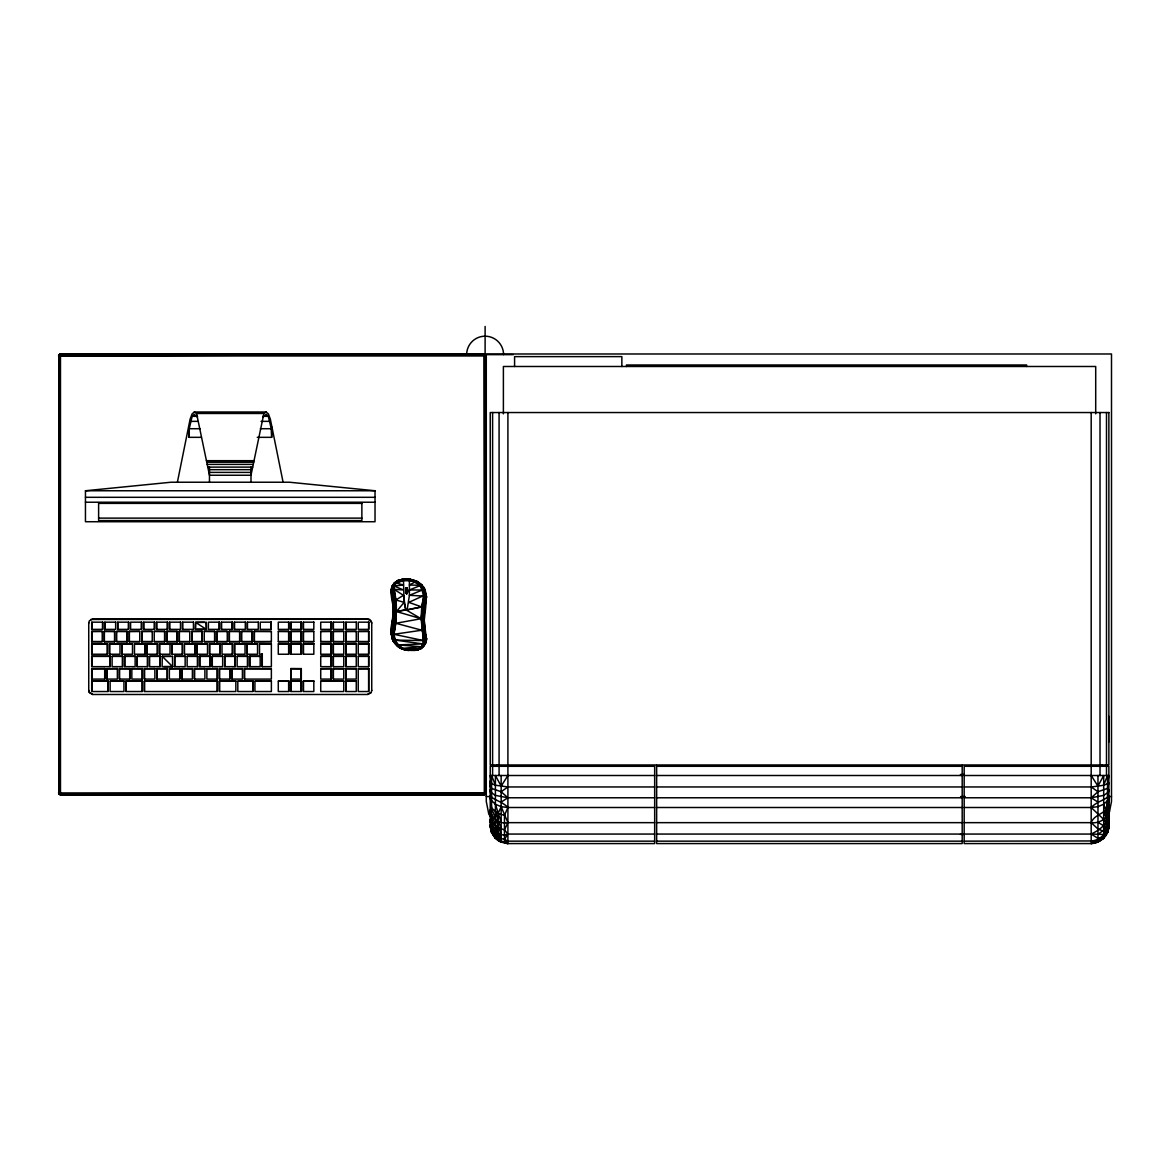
<?xml version="1.0" encoding="UTF-8"?>
<svg xmlns="http://www.w3.org/2000/svg" width="1170" height="1170" viewBox="0 0 1170 1170"><rect width="100%" height="100%" fill="white"/><g stroke="black" fill="none" stroke-linecap="round" stroke-linejoin="round"><path stroke-width="1.5" d="M485.287 794.649L486.018 354.963L484.307 353.983L60.474 353.983L58.763 354.963L58.763 793.933L60.474 794.913L484.307 794.913L486.281 792.938L484.307 793.933L60.474 794.649L58.997 793.801L58.763 355.958L60.474 354.247L484.307 354.247L485.784 355.095L486.018 792.938L484.307 794.649L60.474 794.649L59.494 792.938L59.494 354.247M495.407 838.305L495.407 775.505L501.155 786.138L501.155 842.137L507.912 843.57L654.673 843.57L654.673 766.292L490.23 766.292L490.23 825.245C490.493 832.323 494.398 839.402 501.155 842.137C495.773 837.852 490.464 832.616 490.23 825.245C492.672 831.3 494.427 839.417 501.155 841.961L495.407 838.305L491.575 831.548M1097.972 775.505L1097.972 842.122L1091.186 843.57L964.168 843.57L964.168 766.292L1108.868 766.292L1108.868 825.245C1109.306 835 1100.692 843.175 1091.186 843.57L1091.186 766.292M1099.873 839.577L1097.972 841.961L1103.69 838.29L1103.705 775.505L1097.957 786.138L1091.186 786.957L964.168 786.957M1091.186 843.57L1103.69 838.29L1107.522 832.572L1107.522 775.505L1103.69 785.202L1097.957 786.138L1091.186 775.505M402.889 579.428L409.997 579.325L416.695 581.168L421.96 585.146L425.485 593.907C418.48 608.327 423.54 624.487 426.348 639.346L424.066 618.403L425.324 590.572L420.44 585.483L424.11 593.76L421.726 606.908L421.112 618.711L425.88 637.957L420.922 647.536L417.705 649.394L407.891 649.862L403.358 648.867L395.767 642.432L393.997 634.272L395.855 623.274L395.665 617.848L391.043 591.172C391.043 581.636 401.734 577.614 409.939 579.545L420.44 585.483C427.62 602.111 420.761 621.285 426.582 638.557C426.187 652.216 406.926 652.992 398.648 645.928C390.59 638.674 395.343 626.901 393.822 617.599C395.635 606.338 386.934 593.556 394.027 583.684L402.889 580.188L402.889 579.325L398.063 580.364L394.275 583.055L391.263 590.47C397.975 606.499 388.381 624.721 395.182 640.092L423.613 640.59L426.348 639.346C418.992 621.519 432.154 601.278 421.96 585.146C415.599 578.653 403.957 577.117 396.177 581.636L392.871 589.519L393.266 618.871L391.043 632.634L393.164 641.058L400.491 648.341L407.218 650.33L414.736 650.403L420.586 648.853L423.818 646.147L426.348 639.346C422.311 625.584 423.979 610.959 426.582 597.095C425.719 593.877 425.295 584.898 420.44 585.483L409.398 589.972L406.443 593.702L405.785 587.954L407.072 587.94L406.882 594.009M172.648 666.564L162.118 666.695L162.279 656.253M1108.868 741.941L1108.868 716.376M195.551 624.019L195.419 629.401L206.417 629.27M395.358 583.801L396.513 583.084L403.474 585.015L392.506 586.141C396.542 595.954 397.01 607.362 395.665 617.848L393.822 617.599C387.387 630.82 392.374 649.028 408.813 649.716L408.813 650.403C401.632 650.154 394.992 645.752 392.228 639.054C398.239 621.007 395.197 602.287 394.027 583.684L398.853 580.188L409.939 579.545L417.544 582.06L421.96 585.146M964.168 841.157L1097.972 840.952C1115.727 833.172 1106.323 811.234 1108.868 796.375C1103.281 800.616 1096.144 802.137 1091.186 807.505L964.168 807.505M1091.186 841.157C1109.233 838.554 1110.505 820.199 1108.619 805.955M1108.59 802.869L1108.868 796.2M964.168 834.064L1091.186 834.064C1105.986 826.985 1112.86 817.289 1107.522 800.631L1108.868 796.375M400.491 648.341C382.297 635.032 399.833 609.248 391.043 591.172L392.623 585.249L396.966 580.92L402.889 579.325M201.415 437.331L188.809 437.331L189.218 428.717L192.158 416.315L194.249 414.312L197.306 417.003M424.798 629.021L424.651 631.493L422.779 632.283C423.291 637.679 424.754 644.509 420.586 648.853L416.096 650.33L421.419 648.326L425.207 644.085C426.991 628.48 420.03 612.056 425.704 596.159L409.398 595.325L407.145 609.731L396.498 611.559L404.089 602.375L403.474 580.51L401.032 580.408C409.222 578.872 420.264 580.671 424.052 589.3L409.398 595.325L409.398 580.51C419.138 580.335 424.257 591.347 425.5 599.537C421.478 613.782 423.92 628.436 425.836 642.681L420.586 648.853M1108.531 815.241L1108.531 810.181M405.551 592.239L406.443 593.702L407.204 593.307L407.175 588.656M1108.531 829.252L1108.868 825.245L1107.522 825.684L1103.69 819.395L1091.186 807.505L1097.957 806.656L1103.69 804.243L1107.522 800.631L1105.899 810.123L1105.899 835.614L1103.69 837.179L1097.972 838.363L1091.186 834.064L1105.899 834.546L1107.522 832.572L1108.868 825.216L1108.531 826.093M425.69 639.946L425.88 637.957M1108.531 823.256L1108.531 819.629M964.168 822.656L1091.186 822.656L1097.972 829.004L1105.899 832.162L1107.522 831.534L1108.868 825.245M426.582 638.557L425.836 642.681L423.979 645.153L417.705 649.394L414.736 650.081L421.697 647.727L423.979 645.153L421.112 618.711L423.657 598.747L425.105 599.289M393.822 617.599L391.263 633.219L392.228 639.054M1097.972 834.371L1105.899 828.462L1108.868 820.185M405.668 593.307L405.785 587.954L407.175 588.949M1107.522 832.382L1108.282 827.629M1103.69 785.202L1107.522 783.827L1108.868 775.505L964.168 775.505M1108.531 805.706C1105.606 814.13 1094.403 813.998 1091.186 822.656C1098.966 823.724 1108.092 818.693 1108.868 810.342M177.445 481.967L190.125 419.138L192.055 413.975L194.308 412.001L266.175 412.001L268.427 413.975L270.343 419.138L283.038 481.967M422.853 589.387L426.348 596.583L424.681 607.493L423.408 611.851L421.96 611.72L423.613 640.59L392.871 634.067L391.906 633.701L392.067 630.454L391.043 632.707L393.164 641.058L399.014 647.463L407.218 650.33M1107.522 796.887L1108.868 790.028L1107.522 788.404L1108.868 782.979L1107.522 783.827M1108.999 814.101L1111.5 801.494L1111.5 353.983L486.281 353.983L486.281 801.494L488.782 814.101L490.566 816.762M266.175 412.001L263.893 413.478L250.994 475.239L209.474 475.239L196.575 413.478L194.308 412.001M407.072 587.94L405.551 588.89L405.785 587.954M88.744 623.157L89.271 620.904L92.693 618.945L367.789 618.945L369.764 619.471L371.738 622.864L371.738 690.549M88.744 622.864L88.744 690.549L89.271 692.508L92.693 694.483L367.789 694.483L371.212 692.508L371.738 690.271M425.5 599.537L425.704 596.159M391.043 591.172L393.997 589.314L403.474 589.972L394.1 585.995L397.156 581.973M507.912 766.292L507.912 843.57L504.46 843.131L504.46 815.329L507.912 807.505L654.673 807.505M392.857 600.985L393.544 611.676L391.043 632.634L392.213 637.928L395.767 642.432L394.334 642.476L397.581 646.162L398.648 645.928L398.166 644.904L422.926 643.909L395.182 640.092L398.166 644.904L421.185 646.732L402.758 648.341L418.45 648.838L405.639 649.35L416.681 649.482L414.736 650.403L418.07 649.701L420.922 647.536L426.567 638.674M654.673 834.064L507.912 834.064L504.46 829.866L507.912 822.656L501.155 806.656L495.422 804.243L491.575 800.631L490.23 796.375C495.831 800.631 502.954 802.123 507.912 807.505L501.155 806.656L498.098 813.501L498.098 840.499M1108.868 790.028L1107.522 792.792L1103.69 795.366L1091.186 797.779L964.168 797.779M412.206 579.925L421.375 585.219M60.474 353.983L59.494 355.958L58.763 354.963M58.763 793.933L59.494 792.938M59.494 794.649L60.474 792.938L60.474 355.958L59.626 354.466M485.287 354.247L60.474 355.958M507.912 843.57L501.155 840.952C494.588 832.177 490.947 821.238 490.23 810.342L491.575 808.017L491.575 775.505L495.422 785.216L507.912 786.957L654.673 786.957M507.912 775.505L501.155 786.138L501.14 775.505M498.098 840.323L491.575 832.587L490.23 825.216C491.868 832.104 497.323 838.115 504.46 839.329L507.912 834.064L504.46 835.292C497.001 834.093 490.917 827.716 490.23 820.185L498.098 827.629L504.46 829.866M263.162 417.003L266.219 414.312L268.325 416.315L271.264 428.717L271.674 437.331L257.254 437.331M491.575 796.887L490.23 790.028L491.575 788.419L490.23 782.979L495.422 785.216M392.506 586.141L391.891 586.77L394.275 583.055L398.063 580.364M367.789 694.19L371.212 692.508M1108.531 828.272L1107.522 829.252L1105.899 828.462L1103.69 825.757L1097.972 822.364M407.072 592.166L409.398 589.972L422.502 590.002M1107.522 788.404L1097.957 791.739L1091.186 797.779L1097.957 802.079M491.575 788.419L501.155 791.739L507.912 786.957M1097.972 841.961L1103.69 838.115M392.754 596.934L394.612 596.144L392.871 589.519L391.657 588.978C395.752 602.769 397.156 617.058 393.924 631.317L392.447 630.732M501.155 802.079L507.912 797.779L654.673 797.779M425.587 640.897L423.993 639.069L425.485 638.337L421.829 630.221L395.855 623.274L421.112 618.711L405.727 609.731L403.474 595.325L395.811 599.976L395.533 603.895L393.69 604.32M423.613 595.632L408.783 602.375L421.726 606.908L406.443 610.126M423.847 624.502L421.99 624.955L421.829 630.221L393.997 634.272M416.695 581.168L417.544 582.06L416.637 582.645L419.694 585.292L409.398 585.015L415.277 581.841L409.398 580.51L403.474 580.51L396.513 583.084L402.889 579.72M391.657 588.978L393.442 588.481M371.738 623.157L371.212 621.182L367.789 619.222L90.719 619.471M504.46 841.947L507.912 841.157L654.673 841.157M408.813 650.081L402.802 649.233L397.581 646.162L402.802 649.233L408.813 650.403M407.145 609.731L421.726 606.908M414.736 650.315L417.705 649.394M403.474 580.51L399.336 580.993L398.853 580.188M85.454 490.756L171.01 482.23L289.473 482.23L375.029 490.756L375.029 521.732L85.454 521.732L85.454 490.756L375.029 490.756M486.018 793.933L58.997 793.801M204.472 622.25L195.58 622.367L195.419 629.27M172.487 656.253L172.648 666.695L162.279 656.399L170.791 656.282M484.307 354.247L59.977 355.095L484.307 354.963L485.287 355.958L486.018 792.938M59.977 793.801L484.307 792.938L485.784 793.801M456.9 354.642L513.323 354.642M58.5 355.958L486.281 355.958L486.018 354.963M196.575 413.478L263.893 413.478M192.158 416.315L197.598 416.315M262.884 416.315L268.325 416.315M190.388 421.361L197.628 421.361M261.027 421.361L270.094 421.361M189.218 428.717L200.158 428.717M260.325 428.717L271.264 428.717M206.432 460.688L254.036 460.688M206.754 462.209L253.714 462.209M207.207 464.388L253.261 464.388M207.777 467.122L252.691 467.122M209.474 469.667L250.994 469.667M209.474 472.402L250.994 472.402M85.454 497.308L375.029 497.308M85.454 502.222L375.029 502.222M98.616 503.378L361.866 503.378M98.616 518.12L361.866 518.12M402.889 580.188L409.88 580.188L409.997 579.325L418.363 582.104L424.374 588.554L426.582 597.095M206.242 622.367L195.58 622.367L206.417 629.401L206.242 622.367L206.373 627.544M91.874 631.537L102.068 631.537M104.379 631.537L114.572 631.537M116.883 631.537L127.077 631.537M129.387 631.537L139.581 631.537M141.877 631.537L152.085 631.537M154.381 631.537L164.59 631.537M166.886 631.537L177.094 631.537M179.39 631.537L189.598 631.537M191.895 631.537L202.103 631.537M204.399 631.537L214.607 631.537M216.903 631.537L227.112 631.537M229.408 631.537L239.616 631.537M241.912 631.537L252.12 631.537M254.416 631.537L271.206 631.537M278.445 631.537L288.639 631.537M290.95 631.537L301.143 631.537M303.454 631.537L313.648 631.537M320.887 631.537L331.095 631.537M333.392 631.537L343.6 631.537M345.896 631.537L356.104 631.537M358.4 631.537L368.608 631.537M91.874 641.526L102.068 641.526M104.379 641.526L114.572 641.526M116.883 641.526L127.077 641.526M129.387 641.526L139.581 641.526M141.877 641.526L152.085 641.526M154.381 641.526L164.59 641.526M166.886 641.526L177.094 641.526M179.39 641.526L189.598 641.526M191.895 641.526L202.103 641.526M204.399 641.526L214.607 641.526M216.903 641.526L227.112 641.526M229.408 641.526L239.616 641.526M241.912 641.526L252.12 641.526M254.416 641.526L271.206 641.526M278.445 641.526L288.639 641.526M290.95 641.526L301.143 641.526M303.454 641.526L313.648 641.526M320.887 641.526L331.095 641.526M333.392 641.526L343.6 641.526M345.896 641.526L356.104 641.526M358.4 641.526L368.608 641.526M91.699 641.701L102.229 641.803L102.229 631.23L91.699 631.332L91.699 641.803M114.733 641.701L104.203 641.803L104.203 631.23L114.733 631.332L114.733 641.803M127.237 641.701L116.707 641.803L116.707 631.23L127.237 631.332L127.237 641.803M129.212 641.701L139.742 641.803L139.742 631.23L129.212 631.332L129.212 641.803M141.716 641.701L152.246 641.803L152.246 631.23L141.716 631.332L141.716 641.803M164.751 641.701L154.221 641.803L154.221 631.23L164.751 631.332L164.751 641.803M177.255 641.701L166.725 641.803L166.725 631.23L177.255 631.332L177.255 641.803M189.759 641.701L179.229 641.803L179.229 631.23L189.759 631.332L189.759 641.803M214.768 641.701L204.238 641.803L204.238 631.23L214.768 631.332L214.768 641.803M216.742 641.701L227.273 641.803L227.273 631.23L216.742 631.332L216.742 641.803M239.777 641.701L229.247 641.803L229.247 631.23L239.777 631.332L239.777 641.803M252.281 641.701L241.751 641.803L241.751 631.23L252.281 631.332L252.281 641.803M271.367 641.701L254.256 641.803L254.256 631.23L271.367 631.332L271.367 641.803M288.814 641.701L278.284 641.803L278.284 631.23L288.814 631.332L288.814 641.803M290.789 641.701L301.319 641.803L301.319 631.23L290.789 631.332L290.789 641.803M303.293 641.701L313.823 641.803L313.823 631.23L303.293 631.332L303.293 641.803M320.726 641.701L331.256 641.803L331.256 631.23L320.726 631.332L320.726 641.803M333.231 641.701L343.761 641.803L343.761 631.23L333.231 631.332L333.231 641.803M345.735 641.701L356.265 641.803L356.265 631.23L345.735 631.332L345.735 641.803M358.239 641.701L368.769 641.803L368.769 631.23L358.239 631.332L358.239 641.803M91.874 643.968L107.333 643.968M109.644 643.968L119.837 643.968M122.148 643.968L132.342 643.968M134.638 643.968L144.846 643.968M147.142 643.968L157.35 643.968M159.646 643.968L169.855 643.968M172.151 643.968L182.359 643.968M184.655 643.968L194.863 643.968M197.16 643.968L207.368 643.968M209.664 643.968L219.872 643.968M222.168 643.968L232.377 643.968M234.673 643.968L244.881 643.968M247.177 643.968L257.385 643.968M259.652 643.924L271.235 643.924M278.445 643.968L288.639 643.968M290.95 643.968L301.143 643.968M303.454 643.968L313.648 643.968M320.887 643.968L331.095 643.968M333.392 643.968L343.6 643.968M345.896 643.968L356.104 643.968M358.4 643.968L368.608 643.968M408.813 649.716L414.736 649.716M262.285 654.132L259.521 654.235L259.521 643.661L271.367 643.763L271.367 666.666L262.153 666.666L262.153 654.132M91.874 656.399L109.965 656.399M112.276 656.399L122.47 656.399M124.78 656.399L134.974 656.399M137.27 656.399L147.478 656.399M149.775 656.399L159.983 656.399M162.279 656.399L172.487 656.399M174.783 656.399L184.992 656.399M187.288 656.399L197.496 656.399M199.792 656.399L210 656.399M212.296 656.399L222.505 656.399M224.801 656.399L235.009 656.399M237.305 656.399L247.513 656.399M249.81 656.399L260.018 656.399M320.887 656.399L331.095 656.399M333.392 656.399L343.6 656.399M345.896 656.399L356.104 656.399M358.4 656.399L368.608 656.399M91.874 668.83L104.7 668.83M107.011 668.83L117.205 668.83M119.515 668.83L129.709 668.83M132.005 668.83L142.213 668.83M144.51 668.83L154.718 668.83M157.014 668.83L167.222 668.83M169.518 668.83L179.727 668.83M182.023 668.83L192.231 668.83M194.527 668.83L204.735 668.83M207.031 668.83L217.24 668.83M219.536 668.83L229.744 668.83M232.04 668.83L242.248 668.83M244.545 668.83L271.206 668.83M290.95 668.83L301.143 668.83M320.887 668.83L331.095 668.83M333.392 668.83L343.6 668.83M345.896 668.83L356.104 668.83M358.4 668.83L368.608 668.83M91.874 681.262L107.991 681.262M110.302 681.262L123.786 681.262M126.097 681.262L142.213 681.262M144.524 681.262L217.254 681.262M219.55 681.262L235.682 681.262M237.978 681.262L252.793 681.262M255.089 681.262L271.221 681.262M278.445 681.262L288.639 681.262M290.95 681.262L301.143 681.262M303.454 681.262L313.648 681.262M320.887 681.262L343.6 681.262M345.896 681.262L356.104 681.262M656.648 766.292L962.193 766.292M960.424 774.511L964.08 774.511M654.673 775.505L490.23 775.505L491.575 783.827M656.648 775.505L962.193 775.505M656.648 786.957L962.193 786.957M58.5 792.938L484.307 792.938M486.281 796.565L489.937 796.565M960.57 796.565L965.25 796.565M1107.844 796.565L1111.5 796.565M656.648 797.779L962.193 797.779M656.648 807.505L962.193 807.505M654.673 822.656L507.912 822.656C500.058 824.47 491.341 818.283 490.23 810.342M656.648 822.656L962.193 822.656M656.648 834.064L962.193 834.064M960.468 834.4L964.095 834.4M656.648 841.157L962.193 841.157M60.474 354.247L484.307 354.963M81.841 793.845L484.307 794.649M445.945 793.845L485.155 794.43M401.032 580.408L409.398 580.51M196.999 629.284L206.417 629.401M163.873 666.578L172.648 666.695M424.11 593.76L425.485 593.907M392.213 637.928L393.924 638.177M504.46 815.329L498.098 813.501L491.575 808.017L490.23 796.375M88.744 690.271L89.271 692.23L92.693 694.483M421.112 618.711L396.498 611.559L405.727 609.731L404.089 602.331L395.811 599.976L394.612 596.144M501.155 840.952L498.098 839.343L491.575 825.698M504.46 839.329L507.912 841.157M393.997 589.314L403.474 595.325M1091.186 786.957L1097.957 791.739M501.155 791.739L507.912 797.779L495.422 795.366L491.575 792.792L490.23 790.028M495.407 838.13L491.575 832.396L490.23 825.216M1108.531 822.685L1103.69 811.98M501.155 838.378L498.098 832.894L491.575 814.949M501.155 834.385L491.575 808.017L491.575 832.587M501.155 829.018L495.407 811.98M1103.69 804.243L1108.531 818.079M501.155 822.378L495.422 804.243M391.263 590.47L393.149 596.671M1107.522 808.002L1108.531 812.375M490.903 824.689L490.23 820.097L490.903 823.227M490.23 782.496L490.903 785.816M490.859 784.821L490.23 781.735L490.859 785.099M490.23 781.092L490.859 784.924M490.23 781.268L490.859 784.587M490.771 813.355L490.23 810.21L490.815 815.519M490.23 820.185L491.575 829.267M490.23 790.013L490.903 795.307M490.23 796.2L490.903 801.582M484.307 355.958L485.155 793.435M1106.498 412.542L1106.498 764.975M1106.498 766.292L1106.498 775.505M1105.577 764.975L1105.577 766.292M1102.286 764.975L1102.286 766.292M1100.019 412.542L1100.019 764.975M1100.019 766.292L1100.019 775.505M1095.705 413.844L1095.705 366.488L503.392 366.488L503.392 413.844M1091.186 412.542L1091.186 764.975M1026.602 366.488L1026.602 364.996L626.462 364.996L626.462 366.488M962.193 765.37L962.193 843.57L656.648 843.57L656.648 765.37M621.855 366.488L621.855 356.616L514.581 356.616L514.581 366.488M507.912 412.542L507.912 764.975M499.078 412.542L499.078 764.975M499.078 766.292L499.078 775.505M496.811 764.975L496.811 766.292M493.521 764.975L493.521 766.292M492.599 412.542L492.599 764.975M492.599 766.292L492.599 775.505M485.111 326.43L485.111 355.519M484.307 353.983L484.307 794.913M406.809 588.393L406.809 590.879M368.608 622.235L368.608 629.241M368.608 631.39L368.608 641.672M368.608 643.822L368.608 654.103M368.608 656.253L368.608 666.534M368.608 668.684L368.608 691.397M361.866 502.632L361.866 520.577L98.616 520.577L98.616 502.632M345.896 622.235L345.896 629.241M345.896 631.39L345.896 641.672M345.896 643.822L345.896 654.103M345.896 656.253L345.896 666.534M345.896 668.684L345.896 678.966M345.896 681.115L345.896 691.397M333.392 622.235L333.392 629.241M333.392 631.39L333.392 641.672M333.392 643.822L333.392 654.103M333.392 656.253L333.392 666.534M333.392 668.684L333.392 678.966M331.095 622.235L331.095 629.241M331.095 631.39L331.095 641.672M331.095 643.822L331.095 654.103M331.095 656.253L331.095 666.534M331.095 668.684L331.095 678.966M303.454 622.235L303.454 629.241M303.454 631.39L303.454 641.672M303.454 643.822L303.454 654.103M303.454 681.115L303.454 691.397M301.143 622.235L301.143 629.241M301.143 631.39L301.143 641.672M301.143 643.822L301.143 654.103M301.143 668.684L301.143 678.966M301.143 681.115L301.143 691.397M290.95 622.235L290.95 629.241M290.95 631.39L290.95 641.672M290.95 643.822L290.95 654.103M290.95 668.684L290.95 678.966M290.95 681.115L290.95 691.397M288.639 622.235L288.639 629.241M288.639 631.39L288.639 641.672M288.639 643.822L288.639 654.103M288.639 681.115L288.639 691.397M271.674 426.772L271.674 437.331M271.074 622.235L271.074 629.241M262.285 654.001L262.285 666.564M254.416 631.39L254.416 641.672M252.793 681.115L252.793 691.397M252.12 631.39L252.12 641.672M250.994 467.122L250.994 482.186M249.81 656.253L249.81 666.534M247.44 622.235L247.44 629.241M247.513 656.253L247.513 666.534M247.177 643.822L247.177 654.103M244.545 668.684L244.545 678.966M239.616 631.39L239.616 641.672M235.009 656.253L235.009 666.534M234.673 643.822L234.673 654.103M234.483 622.235L234.483 629.241M232.377 643.822L232.377 654.103M232.172 622.235L232.172 629.241M232.04 668.684L232.04 678.966M229.744 668.684L229.744 678.966M229.408 631.39L229.408 641.672M224.801 656.253L224.801 666.534M221.51 622.235L221.51 629.241M219.872 643.822L219.872 654.103M219.536 668.684L219.536 678.966M219.55 681.115L219.55 691.397M219.214 622.235L219.214 629.241M217.24 668.684L217.24 678.966M217.254 681.115L217.254 691.397M216.903 631.39L216.903 641.672M214.607 631.39L214.607 641.672M212.296 656.253L212.296 666.534M210 656.253L210 666.534M209.664 643.822L209.664 654.103M209.474 467.122L209.474 482.186M202.264 641.803L202.264 631.23L191.734 631.332L191.734 641.803L202.264 641.701L202.103 631.39M199.792 656.253L199.792 666.534M197.496 656.253L197.496 666.534M197.16 643.822L197.16 654.103M194.863 643.822L194.863 654.103M194.527 668.684L194.527 678.966M191.895 631.39L191.895 641.672M188.809 426.772L188.809 437.331M182.622 622.235L182.622 629.241M182.359 643.822L182.359 654.103M182.023 668.684L182.023 678.966M179.727 668.684L179.727 678.966M179.39 631.39L179.39 641.672M177.094 631.39L177.094 641.672M174.783 656.253L174.783 666.534M172.151 643.822L172.151 654.103M169.65 622.235L169.65 629.241M167.354 622.235L167.354 629.241M167.222 668.684L167.222 678.966M166.886 631.39L166.886 641.672M164.59 631.39L164.59 641.672M159.983 656.253L159.983 666.534M159.646 643.822L159.646 654.103M157.35 643.822L157.35 654.103M157.014 668.684L157.014 678.966M156.692 622.235L156.692 629.241M154.381 622.235L154.381 629.241M147.478 656.253L147.478 666.534M147.142 643.822L147.142 654.103M144.846 643.822L144.846 654.103M144.51 668.684L144.51 678.966M144.524 681.115L144.524 691.397M143.72 622.235L143.72 629.241M142.213 668.684L142.213 678.966M142.213 681.115L142.213 691.397M141.877 631.39L141.877 641.672M141.424 622.235L141.424 629.241M137.27 656.253L137.27 666.534M129.709 668.684L129.709 678.966M129.387 631.39L129.387 641.672M128.466 622.235L128.466 629.241M127.077 631.39L127.077 641.672M126.097 681.115L126.097 691.397M124.78 656.253L124.78 666.534M122.47 656.253L122.47 666.534M122.148 643.822L122.148 654.103M119.515 668.684L119.515 678.966M117.804 622.235L117.804 629.241M114.572 631.39L114.572 641.672M109.965 656.253L109.965 666.534M109.644 643.822L109.644 654.103M107.991 681.115L107.991 691.397M107.333 643.822L107.333 654.103M107.011 668.684L107.011 678.966M104.832 622.235L104.832 629.241M104.7 668.684L104.7 678.966M104.379 631.39L104.379 641.672M102.536 622.235L102.536 629.241M91.874 622.235L91.874 629.241M91.874 631.39L91.874 641.672M91.874 643.822L91.874 654.103M91.874 656.253L91.874 666.534M91.874 668.684L91.874 678.966M91.874 681.115L91.874 691.397M466.654 354.642A18.457 18.457 0 0 1 485.111 336.185A18.457 18.457 0 0 1 503.568 354.642M1108.868 412.542L490.23 412.542L490.23 764.975L1108.868 764.975L1108.868 412.542M102.697 622.177L91.699 622.177L91.699 629.372L102.697 629.372L102.697 622.06M115.654 622.177L104.671 622.177L104.671 629.372L115.654 629.372L115.654 622.06M128.627 622.177L117.629 622.177L117.629 629.372L128.627 629.372L128.627 622.06M141.585 622.177L130.601 622.177L130.601 629.372L141.585 629.372L141.585 622.06M154.557 622.177L143.559 622.177L143.559 629.372L154.557 629.372L154.557 622.06M167.515 622.177L156.531 622.177L156.531 629.372L167.515 629.372L167.515 622.06M180.487 622.177L169.489 622.177L169.489 629.372L180.487 629.372L180.487 622.06M193.445 622.177L182.462 622.177L182.462 629.372L193.445 629.372L193.445 622.06M219.375 622.177L208.392 622.177L208.392 629.372L219.375 629.372L219.375 622.06M232.347 622.177L221.349 622.177L221.349 629.372L232.347 629.372L232.347 622.06M245.305 622.177L234.322 622.177L234.322 629.372L245.305 629.372L245.305 622.06M258.277 622.177L247.28 622.177L247.28 629.372L258.277 629.372L258.277 622.06M271.235 622.177L260.252 622.177L260.252 629.372L271.235 629.372L271.235 622.06M288.814 622.177L278.284 622.177L278.284 629.372L288.814 629.372L288.814 622.06M301.319 622.177L290.789 622.177L290.789 629.372L301.319 629.372L301.319 622.06M313.823 622.177L303.293 622.177L303.293 629.372L313.823 629.372L313.823 622.06M331.256 622.177L320.726 622.177L320.726 629.372L331.256 629.372L331.256 622.06M343.761 622.177L333.231 622.177L333.231 629.372L343.761 629.372L343.761 622.06M356.265 622.177L345.735 622.177L345.735 629.372L356.265 629.372L356.265 622.06M368.769 622.177L358.239 622.177L358.239 629.372L368.769 629.372L368.769 622.06M107.494 643.763L91.699 643.763L91.699 654.235L107.494 654.235L107.494 643.661M119.998 643.763L109.468 643.763L109.468 654.235L119.998 654.235L119.998 643.661M132.502 643.763L121.972 643.763L121.972 654.235L132.502 654.235L132.502 643.661M145.007 643.763L134.477 643.763L134.477 654.235L145.007 654.235L145.007 643.661M157.511 643.763L146.981 643.763L146.981 654.235L157.511 654.235L157.511 643.661M170.016 643.763L159.486 643.763L159.486 654.235L170.016 654.235L170.016 643.661M182.52 643.763L171.99 643.763L171.99 654.235L182.52 654.235L182.52 643.661M195.024 643.763L184.494 643.763L184.494 654.235L195.024 654.235L195.024 643.661M207.529 643.763L196.999 643.763L196.999 654.235L207.529 654.235L207.529 643.661M220.033 643.763L209.503 643.763L209.503 654.235L220.033 654.235L220.033 643.661M232.537 643.763L222.007 643.763L222.007 654.235L232.537 654.235L232.537 643.661M245.042 643.763L234.512 643.763L234.512 654.235L245.042 654.235L245.042 643.661M257.546 643.763L247.016 643.763L247.016 654.235L257.546 654.235L257.546 643.661M288.814 643.763L278.284 643.763L278.284 654.235L288.814 654.235L288.814 643.661M301.319 643.763L290.789 643.763L290.789 654.235L301.319 654.235L301.319 643.661M313.823 643.763L303.293 643.763L303.293 654.235L313.823 654.235L313.823 643.661M331.256 643.763L320.726 643.763L320.726 654.235L331.256 654.235L331.256 643.661M343.761 643.763L333.231 643.763L333.231 654.235L343.761 654.235L343.761 643.661M356.265 643.763L345.735 643.763L345.735 654.235L356.265 654.235L356.265 643.661M368.769 643.763L358.239 643.763L358.239 654.235L368.769 654.235L368.769 643.661M110.126 656.194L91.699 656.194L91.699 666.666L110.126 666.666L110.126 656.092M122.631 656.194L112.101 656.194L112.101 666.666L122.631 666.666L122.631 656.092M135.135 656.194L124.605 656.194L124.605 666.666L135.135 666.666L135.135 656.092M147.639 656.194L137.109 656.194L137.109 666.666L147.639 666.666L147.639 656.092M160.144 656.194L149.614 656.194L149.614 666.666L160.144 666.666L160.144 656.092M185.152 656.194L174.623 656.194L174.623 666.666L185.152 666.666L185.152 656.092M197.657 656.194L187.127 656.194L187.127 666.666L197.657 666.666L197.657 656.092M210.161 656.194L199.631 656.194L199.631 666.666L210.161 666.666L210.161 656.092M222.666 656.194L212.136 656.194L212.136 666.666L222.666 666.666L222.666 656.092M235.17 656.194L224.64 656.194L224.64 666.666L235.17 666.666L235.17 656.092M247.674 656.194L237.144 656.194L237.144 666.666L247.674 666.666L247.674 656.092M260.179 656.194L249.649 656.194L249.649 666.666L260.179 666.666L260.179 656.092M331.256 656.194L320.726 656.194L320.726 666.666L331.256 666.666L331.256 656.092M343.761 656.194L333.231 656.194L333.231 666.666L343.761 666.666L343.761 656.092M356.265 656.194L345.735 656.194L345.735 666.666L356.265 666.666L356.265 656.092M368.769 656.194L358.239 656.194L358.239 666.666L368.769 666.666L368.769 656.092M104.861 668.523L91.699 668.626L91.699 679.097L104.861 679.097L104.861 668.523M117.366 668.523L106.836 668.626L106.836 679.097L117.366 679.097L117.366 668.523M129.87 668.626L119.34 668.523L119.34 679.097L129.87 679.097L129.87 668.523M142.374 668.626L131.844 668.523L131.844 679.097L142.374 679.097L142.374 668.523M154.879 668.523L144.349 668.626L144.349 679.097L154.879 679.097L154.879 668.523M167.383 668.626L156.853 668.523L156.853 679.097L167.383 679.097L167.383 668.523M179.887 668.523L169.357 668.626L169.357 679.097L179.887 679.097L179.887 668.523M192.392 668.626L181.862 668.523L181.862 679.097L192.392 679.097L192.392 668.523M204.896 668.523L194.366 668.626L194.366 679.097L204.896 679.097L204.896 668.523M217.401 668.523L206.871 668.626L206.871 679.097L217.401 679.097L217.401 668.523M229.905 668.626L219.375 668.523L219.375 679.097L229.905 679.097L229.905 668.523M242.409 668.626L231.879 668.523L231.879 679.097L242.409 679.097L242.409 668.523M271.367 668.626L244.384 668.523L244.384 679.097L271.367 679.097L271.367 668.523M301.319 668.626L290.789 668.523L290.789 679.097L301.319 679.097L301.319 668.523M331.256 668.523L320.726 668.626L320.726 679.097L331.256 679.097L331.256 668.523M343.761 668.626L333.231 668.523L333.231 679.097L343.761 679.097L343.761 668.523M356.265 668.626L345.735 668.523L345.735 679.097L356.265 679.097L356.265 668.523M368.769 668.523L358.239 668.626L358.239 691.528L368.769 691.528L368.769 668.523M108.152 681.057L91.699 681.057L91.699 691.528L108.152 691.528L108.152 680.955M123.947 681.057L110.126 681.057L110.126 691.528L123.947 691.528L123.947 680.955M142.374 681.057L125.921 681.057L125.921 691.528L142.374 691.528L142.374 680.955M217.415 681.057L144.363 681.057L144.363 691.528L217.415 691.528L217.415 680.955M235.843 681.057L219.39 681.057L219.39 691.528L235.843 691.528L235.843 680.955M252.954 681.057L237.817 681.057L237.817 691.528L252.954 691.528L252.954 680.955M271.381 681.057L254.928 681.057L254.928 691.528L271.381 691.528L271.381 680.955M288.814 681.057L278.284 681.057L278.284 691.528L288.814 691.528L288.814 680.955M301.319 681.057L290.789 681.057L290.789 691.528L301.319 691.528L301.319 680.955M313.823 681.057L303.293 681.057L303.293 691.528L313.823 691.528L313.823 680.955M343.761 681.057L320.726 681.057L320.726 691.528L343.761 691.528L343.761 680.955M356.265 681.057L345.735 681.057L345.735 691.528L356.265 691.528L356.265 680.955M490.903 788.404L490.23 785.377L490.771 788.463"/></g></svg>
